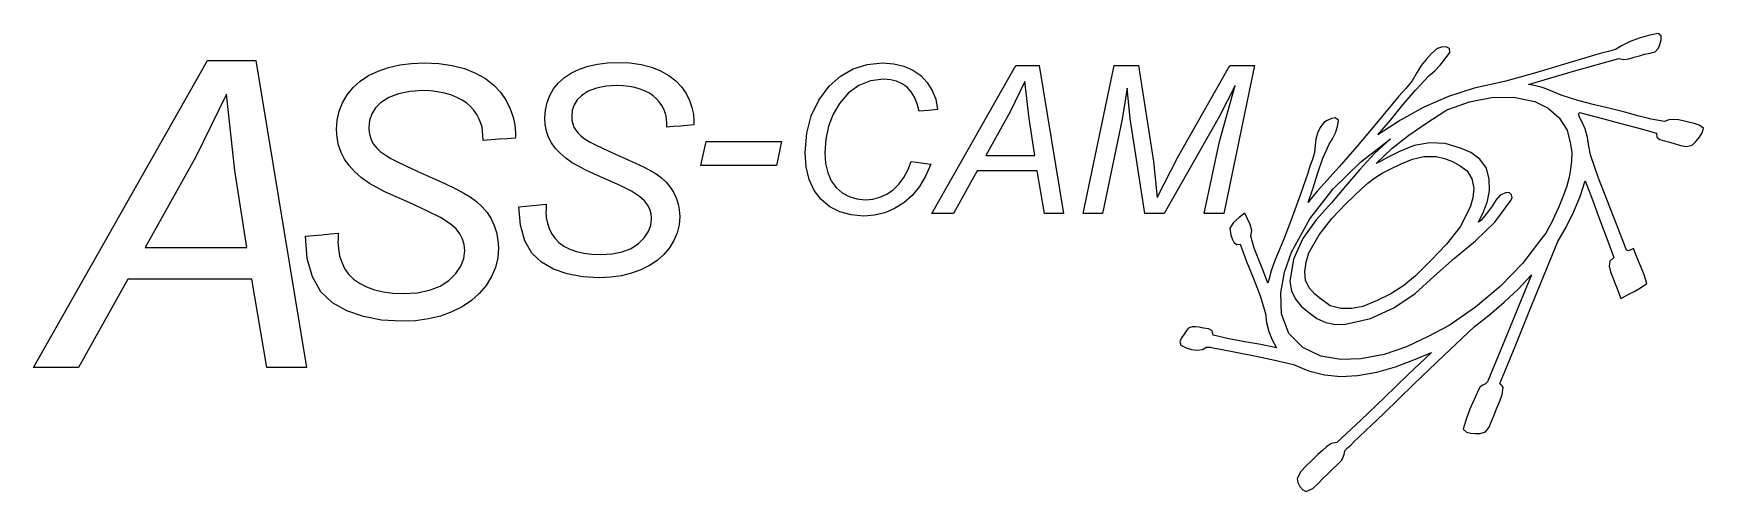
# Model space of a CAD drawing. Extents: x 2 to 64.6, y 1.8 to 19.
import ezdxf

# ---------------------------------------------------------------- set-up
doc = ezdxf.new("R2010")
doc.units = 0
doc.layers.add('text', color=7, linetype='CONTINUOUS')

msp = doc.modelspace()

# ---------------------------------------------------------------- linework, layer by layer
at = {"layer": 'text', "color": 7}
for points in [[(54.608764, 18.436692), (54.391983, 18.240788), (54.190643, 18.025808), (54.0122, 17.792353), (53.862619, 17.542034), (53.666116, 17.22553), (53.429318, 16.931818), (53.177925, 16.646068), (52.938677, 16.353771), (52.276615, 15.564864), (51.614203, 14.775945), (50.941687, 13.997351), (50.249424, 13.237891), (50.125145, 13.096695), (50.004576, 12.952536), (49.887592, 12.806006), (49.770552, 12.659335), (49.959548, 13.210713), (50.137794, 13.770134), (50.330856, 14.320721), (50.565112, 14.845705), (50.692849, 15.05074), (50.796898, 15.273554), (50.870793, 15.506754), (50.906705, 15.743313), (50.793207, 15.828561), (50.645881, 15.808015), (50.491957, 15.735682), (50.360761, 15.659961), (50.224577, 15.474033), (50.129358, 15.258162), (50.068034, 15.029223), (50.041675, 14.8002), (50.018899, 14.53679), (49.939936, 14.277513), (49.840854, 14.020747), (49.759441, 13.763868), (49.47467, 12.933429), (49.182062, 12.105559), (48.869304, 11.285985), (48.523017, 10.481737), (48.448084, 10.275065), (48.383069, 10.06433), (48.325899, 9.850716), (48.268786, 9.637187), (48.108308, 10.077764), (47.927709, 10.512781), (47.755844, 10.94952), (47.623185, 11.395713), (47.667376, 11.617371), (47.608634, 11.836798), (47.502685, 12.050554), (47.406681, 12.256181), (47.197188, 12.093451), (46.974108, 11.911841), (46.835698, 11.695659), (46.87743, 11.432487), (46.923912, 11.304499), (46.991676, 11.17462), (47.090282, 11.092522), (47.22578, 11.104375), (47.470613, 10.454982), (47.728705, 9.809258), (47.973045, 9.159751), (48.176095, 8.498843), (48.210329, 8.160007), (48.298283, 7.831614), (48.429723, 7.516202), (48.595097, 7.216708), (48.001304, 7.334056), (47.402967, 7.439579), (46.807989, 7.553201), (46.222816, 7.691152), (46.181244, 7.846543), (46.038869, 7.921671), (45.85624, 7.95407), (45.695176, 7.982546), (45.56134, 8.00597), (45.42786, 8.00597), (45.309299, 7.963044), (45.221017, 7.857606), (45.131708, 7.730747), (45.024652, 7.593136), (44.96387, 7.450218), (45.008749, 7.308458), (45.201369, 7.21905), (45.408875, 7.152813), (45.622678, 7.126002), (45.832372, 7.153377), (45.957967, 7.241628), (46.112142, 7.241459), (46.276757, 7.203867), (46.432574, 7.180724), (47.128873, 7.034251), (47.830164, 6.898954), (48.530338, 6.75646), (49.222203, 6.587211), (49.79285, 6.352713), (50.389776, 6.197575), (51.002029, 6.134668), (51.619666, 6.179513), (52.341944, 6.302364), (53.051603, 6.503278), (53.739562, 6.758435), (54.397055, 7.044439), (53.510505, 6.202542), (52.632494, 5.349723), (51.750979, 4.500488), (50.854562, 3.668779), (50.650033, 3.632373), (50.469046, 3.511638), (50.302899, 3.354553), (50.142174, 3.210563), (49.930242, 2.998643), (49.702116, 2.794201), (49.498239, 2.573531), (49.359078, 2.312589), (49.39091, 2.161148), (49.464115, 2.015465), (49.570214, 1.89665), (49.704365, 1.825614), (49.945502, 1.943132), (50.151374, 2.12477), (50.343407, 2.329014), (50.543277, 2.513644), (50.700844, 2.678179), (50.878751, 2.835631), (51.033576, 3.006827), (51.122617, 3.211382), (51.151931, 3.348175), (51.253571, 3.462306), (51.37875, 3.567095), (51.479772, 3.677274), (52.609104, 4.757508), (53.733686, 5.846434), (54.861378, 6.931438), (56.000001, 7.999987), (56.565247, 8.452192), (57.118027, 8.921979), (57.647318, 9.41694), (58.140879, 9.945458), (57.733825, 8.94467), (57.322333, 7.943797), (56.909462, 6.943686), (56.49845, 5.945692), (56.419507, 5.866444), (56.318017, 5.812793), (56.222395, 5.751184), (56.162595, 5.645972), (55.993832, 5.284022), (55.834322, 4.916089), (55.6934, 4.542426), (55.585261, 4.160806), (55.701686, 4.052319), (55.865626, 4.013119), (56.045854, 4.007756), (56.21296, 4.002959), (56.424297, 4.064963), (56.553557, 4.242001), (56.640928, 4.466706), (56.730059, 4.668918), (56.829325, 4.92876), (56.945465, 5.188377), (57.041147, 5.451069), (57.07818, 5.722002), (57.041502, 5.785982), (56.990384, 5.837375), (56.960107, 5.890489), (56.99414, 5.964036), (57.528308, 7.268665), (58.056639, 8.579502), (58.587011, 9.890114), (59.127926, 11.194263), (59.437682, 11.741718), (59.719913, 12.302804), (59.962624, 12.880682), (60.153203, 13.477949), (60.424605, 12.75896), (60.692205, 12.037261), (60.959441, 11.316494), (61.22773, 10.599395), (61.078023, 10.464324), (61.056009, 10.27292), (61.107334, 10.063032), (61.175499, 9.875382), (61.254702, 9.67142), (61.333809, 9.467486), (61.412961, 9.263835), (61.492209, 9.059675), (61.736577, 9.195368), (61.985147, 9.325416), (62.229873, 9.461193), (62.457844, 9.620846), (62.356396, 9.955816), (62.227906, 10.284604), (62.091054, 10.61122), (61.963927, 10.940122), (61.866289, 10.884355), (61.773192, 10.850347), (61.699515, 10.869256), (61.660365, 10.978024), (61.324657, 11.842753), (60.985598, 12.70751), (60.656639, 13.575259), (60.351628, 14.449217), (60.294461, 14.774083), (60.237302, 15.098847), (60.152277, 15.415726), (60.016116, 15.718494), (59.943317, 15.864733), (59.905923, 15.985186), (59.949887, 16.038385), (60.12257, 15.981604), (60.8014, 15.804516), (61.483494, 15.62697), (62.161364, 15.445275), (62.829096, 15.261633), (62.833696, 15.108922), (62.953494, 15.019402), (63.121275, 14.96846), (63.268504, 14.928865), (63.490105, 14.875017), (63.719456, 14.798873), (63.94752, 14.75856), (64.164467, 14.811658), (64.296829, 14.952938), (64.431807, 15.10325), (64.539216, 15.266995), (64.588483, 15.449508), (64.428345, 15.56203), (64.23349, 15.625643), (64.026042, 15.668259), (63.829116, 15.720837), (63.651359, 15.763368), (63.471055, 15.774656), (63.292338, 15.754619), (63.118684, 15.700912), (62.621987, 15.788457), (62.128809, 15.911503), (61.637082, 16.048152), (61.142849, 16.169573), (60.507205, 16.326706), (59.876766, 16.489398), (59.257641, 16.682966), (58.65508, 16.930884), (58.500041, 16.978837), (58.343453, 17.021068), (58.185386, 17.056264), (58.026142, 17.084667), (58.871149, 17.333023), (59.71735, 17.580464), (60.564037, 17.8239), (61.410969, 18.059547), (61.596851, 18.015989), (61.793865, 18.045275), (61.992073, 18.106614), (62.182796, 18.151803), (62.372751, 18.214549), (62.58582, 18.252062), (62.777638, 18.312687), (62.905152, 18.440542), (62.951899, 18.585545), (63.002493, 18.756453), (62.997441, 18.909358), (62.880923, 18.998907), (62.528145, 18.920864), (62.177972, 18.817904), (61.836492, 18.688734), (61.509766, 18.531502), (61.283091, 18.400325), (61.02589, 18.323707), (60.760243, 18.261926), (60.507174, 18.178724), (59.382841, 17.84886), (58.260166, 17.510837), (57.132183, 17.197852), (55.992169, 16.941614), (55.034239, 16.635547), (54.112558, 16.231487), (53.230676, 15.744656), (52.391064, 15.19088), (52.861117, 15.750809), (53.326307, 16.315849), (53.799839, 16.872986), (54.289935, 17.413735), (54.51963, 17.593903), (54.721977, 17.810785), (54.904877, 18.047494), (55.07751, 18.285912), (55.072288, 18.432814), (54.940183, 18.48879), (54.76474, 18.481622), (54.626058, 18.431107), (54.626058, 18.431107), (54.626058, 18.431107), (54.626058, 18.431107), (54.608764, 18.436692)], [(2.023263, 6.471898), (8.544763, 17.976735), (10.357599, 17.976735), (12.25676, 6.471898), (10.765683, 6.471898), (10.208491, 9.783659), (5.554761, 9.783659), (3.710534, 6.471898), (2.023263, 6.471898)], [(12.218268, 11.397239), (12.524908, 11.425987), (12.831548, 11.454734), (13.138188, 11.483482), (13.444828, 11.512229), (13.441636, 11.430778), (13.43844, 11.349327), (13.435244, 11.267875), (13.432052, 11.186424), (13.447623, 10.920708), (13.494337, 10.666571), (13.572195, 10.424015), (13.681197, 10.193038), (13.826131, 9.980625), (14.011792, 9.793766), (14.238179, 9.632461), (14.505292, 9.496709), (14.806341, 9.389107), (15.134541, 9.312247), (15.489892, 9.266131), (15.872396, 9.250759), (16.401228, 9.281503), (16.863383, 9.373734), (17.258861, 9.527453), (17.587664, 9.742661), (17.84619, 9.997392), (18.030851, 10.269695), (18.141649, 10.559567), (18.178585, 10.867008), (18.159017, 11.082612), (18.100323, 11.288635), (18.002503, 11.485077), (17.865557, 11.671937), (17.636771, 11.86678), (17.26984, 12.093565), (16.764764, 12.352293), (16.121541, 12.642965), (15.612868, 12.86855), (15.192036, 13.066188), (14.859045, 13.235879), (14.613894, 13.377623), (14.318432, 13.589833), (14.064495, 13.811227), (13.852084, 14.041807), (13.681197, 14.281572), (13.549836, 14.534507), (13.456007, 14.804613), (13.39971, 15.091889), (13.380945, 15.396337), (13.405701, 15.748489), (13.479965, 16.083077), (13.603738, 16.4001), (13.777022, 16.699557), (13.998015, 16.973054), (14.264928, 17.212216), (14.577758, 17.417042), (14.936505, 17.587536), (15.330383, 17.721685), (15.748619, 17.817509), (16.191211, 17.875006), (16.658161, 17.894176), (17.207554, 17.870214), (17.712232, 17.798344), (18.172193, 17.678564), (18.587439, 17.510876), (18.953366, 17.30325), (19.265395, 17.063686), (19.523525, 16.792183), (19.727756, 16.488742), (19.882868, 16.172914), (19.993664, 15.864277), (20.060144, 15.562829), (20.082309, 15.26857), (20.08189, 15.235027), (20.08069, 15.191905), (20.078694, 15.139203), (20.075902, 15.07692), (19.774053, 15.052964), (19.472205, 15.029008), (19.170356, 15.005051), (18.868507, 14.981095), (18.864111, 15.168349), (18.850933, 15.334045), (18.828974, 15.478183), (18.798235, 15.600764), (18.725563, 15.788017), (18.635327, 15.960102), (18.527525, 16.117017), (18.402158, 16.258762), (18.255422, 16.386325), (18.083535, 16.500714), (17.886496, 16.601931), (17.664306, 16.689975), (17.422544, 16.76124), (17.16681, 16.812145), (16.897103, 16.842691), (16.613424, 16.852877), (16.130703, 16.824125), (15.704681, 16.737881), (15.335356, 16.594145), (15.022729, 16.392917), (14.832674, 16.20286), (14.696921, 15.984058), (14.615471, 15.736511), (14.588322, 15.46022), (14.5995, 15.292323), (14.633038, 15.133611), (14.688936, 14.984086), (14.767196, 14.843746), (14.874598, 14.708589), (15.017935, 14.574633), (15.197208, 14.441876), (15.412418, 14.31032), (15.635608, 14.194927), (15.97299, 14.03402), (16.424566, 13.827598), (16.990336, 13.575661), (17.455883, 13.364045), (17.843174, 13.176387), (18.152211, 13.012687), (18.382993, 12.872945), (18.62375, 12.694668), (18.834962, 12.498425), (19.016632, 12.284217), (19.168759, 12.052044), (19.288934, 11.802697), (19.374776, 11.536982), (19.426284, 11.254897), (19.443457, 10.956444), (19.414505, 10.583723), (19.327662, 10.225777), (19.182928, 9.882604), (18.980303, 9.554205), (18.726562, 9.251357), (18.428505, 8.984844), (18.086131, 8.754664), (17.699441, 8.560818), (17.275813, 8.407097), (16.822639, 8.297298), (16.339921, 8.23142), (15.827659, 8.20946), (15.068843, 8.252781), (14.383095, 8.382743), (13.770414, 8.599348), (13.230801, 8.902594), (12.790206, 9.318435), (12.474582, 9.872823), (12.28393, 10.565757), (12.218268, 11.397239)], [(20.212322, 12.499624), (20.467855, 12.52358), (20.723389, 12.547536), (20.978922, 12.571492), (21.234456, 12.595449), (21.231794, 12.527572), (21.229133, 12.459697), (21.226472, 12.391821), (21.223811, 12.323945), (21.236786, 12.102514), (21.275714, 11.890734), (21.340596, 11.688603), (21.431432, 11.496123), (21.55221, 11.319112), (21.706927, 11.163396), (21.895583, 11.028975), (22.118178, 10.915849), (22.369051, 10.826179), (22.642551, 10.762129), (22.938677, 10.723699), (23.257431, 10.71089), (23.698123, 10.73651), (24.083253, 10.813369), (24.412818, 10.941468), (24.686821, 11.120808), (24.902258, 11.333086), (25.056142, 11.560005), (25.148474, 11.801564), (25.179255, 12.057764), (25.162948, 12.237435), (25.114037, 12.409121), (25.03252, 12.572822), (24.918398, 12.728539), (24.727743, 12.890907), (24.421967, 13.079895), (24.00107, 13.295502), (23.465051, 13.537728), (23.041157, 13.725716), (22.690464, 13.890414), (22.412971, 14.031824), (22.208679, 14.149944), (21.96246, 14.326785), (21.750847, 14.511281), (21.573837, 14.70343), (21.431432, 14.903235), (21.321964, 15.114014), (21.243773, 15.339102), (21.196859, 15.578499), (21.181222, 15.832205), (21.201851, 16.125666), (21.263737, 16.404488), (21.366882, 16.668674), (21.511286, 16.918222), (21.695446, 17.146136), (21.917874, 17.345437), (22.178565, 17.516126), (22.477521, 17.658204), (22.805753, 17.769995), (23.154283, 17.849848), (23.52311, 17.897762), (23.912235, 17.913738), (24.370063, 17.89377), (24.790627, 17.833877), (25.173928, 17.734061), (25.519966, 17.594321), (25.824905, 17.421299), (26.084929, 17.221663), (26.300038, 16.99541), (26.470231, 16.742543), (26.599491, 16.479353), (26.691821, 16.222155), (26.747221, 15.970949), (26.765691, 15.725733), (26.765366, 15.697781), (26.764365, 15.661845), (26.762704, 15.617927), (26.760378, 15.566024), (26.508838, 15.546061), (26.257297, 15.526097), (26.005756, 15.506134), (25.754215, 15.48617), (25.750554, 15.642216), (25.739572, 15.780296), (25.721274, 15.900411), (25.695658, 16.002561), (25.635098, 16.158606), (25.5599, 16.302009), (25.470066, 16.432771), (25.365593, 16.550893), (25.243314, 16.657195), (25.100074, 16.75252), (24.935875, 16.836867), (24.750716, 16.910237), (24.549248, 16.969625), (24.336136, 17.012046), (24.111381, 17.0375), (23.874982, 17.045989), (23.472714, 17.022029), (23.117695, 16.950159), (22.809925, 16.830379), (22.549402, 16.662689), (22.391023, 16.504308), (22.277896, 16.321973), (22.21002, 16.115684), (22.187397, 15.885441), (22.196711, 15.745527), (22.22466, 15.613267), (22.271242, 15.488663), (22.336458, 15.371713), (22.42596, 15.259082), (22.545407, 15.147452), (22.694802, 15.036821), (22.874143, 14.927191), (23.060134, 14.831031), (23.341287, 14.696941), (23.717601, 14.524923), (24.189075, 14.314975), (24.57703, 14.138628), (24.899773, 13.982247), (25.157304, 13.84583), (25.349622, 13.729378), (25.550253, 13.580814), (25.726264, 13.417279), (25.877655, 13.238772), (26.004427, 13.045294), (26.104574, 12.837505), (26.176108, 12.616076), (26.219031, 12.381006), (26.233342, 12.132295), (26.209216, 11.821694), (26.136847, 11.523405), (26.016235, 11.237427), (25.84738, 10.963761), (25.63593, 10.711388), (25.387549, 10.489294), (25.102238, 10.297478), (24.779996, 10.135939), (24.426972, 10.007839), (24.049327, 9.916339), (23.647062, 9.86144), (23.220177, 9.843141), (22.587831, 9.879242), (22.016374, 9.987544), (21.505806, 10.168048), (21.056129, 10.420753), (20.688966, 10.767287), (20.425946, 11.229277), (20.26707, 11.806722), (20.212322, 12.499624)], [(34.906511, 14.201276), (35.09005, 14.175765), (35.27359, 14.150253), (35.45713, 14.124742), (35.64067, 14.09923), (35.446719, 13.64797), (35.213038, 13.255353), (34.939624, 12.92138), (34.626473, 12.646052), (34.28328, 12.43082), (33.919748, 12.277073), (33.53588, 12.184845), (33.131666, 12.154167), (32.652593, 12.192724), (32.225792, 12.308365), (31.851259, 12.501153), (31.529006, 12.771025), (31.269898, 13.11278), (31.084821, 13.521253), (30.973775, 13.99641), (30.93676, 14.538284), (30.993052, 15.255186), (31.161927, 15.907276), (31.443382, 16.494554), (31.837428, 17.01702), (32.262926, 17.399497), (32.737148, 17.672662), (33.26009, 17.836548), (33.831765, 17.891188), (34.251704, 17.861479), (34.62978, 17.772802), (34.965994, 17.624998), (35.260347, 17.418033), (35.505023, 17.161175), (35.692228, 16.863629), (35.829635, 16.529721), (35.89422, 16.146501), (35.547954, 16.114208), (35.374822, 16.098062), (35.20169, 16.081916), (35.132267, 16.363703), (35.033758, 16.60745), (34.906155, 16.813123), (34.749464, 16.980691), (34.565805, 17.110637), (34.357309, 17.203479), (34.123983, 17.259184), (33.865824, 17.277914), (33.381193, 17.221369), (32.945286, 17.051799), (32.558103, 16.76914), (32.219644, 16.373456), (31.981231, 15.965435), (31.810937, 15.521021), (31.708764, 15.04018), (31.674702, 14.522913), (31.700956, 14.120608), (31.779717, 13.768907), (31.910985, 13.467808), (32.094762, 13.217345), (32.320638, 13.020326), (32.578208, 12.879594), (32.867476, 12.795148), (33.18843, 12.767053), (33.469178, 12.790627), (33.736208, 12.860864), (33.989529, 12.977925), (34.229118, 13.141844), (34.446005, 13.348551), (34.631198, 13.594073), (34.784696, 13.878347), (34.906511, 14.201437), (34.906511, 14.201567), (34.906511, 14.201276)], [(35.678514, 12.248591), (38.823283, 17.796408), (39.697461, 17.796408), (40.613267, 12.248591), (39.894247, 12.248591), (39.625558, 13.84557), (37.381459, 13.84557), (36.492142, 12.248591), (35.678514, 12.248591)], [(41.351208, 12.248591), (42.50921, 17.796408), (43.421232, 17.796408), (43.981313, 14.201276), (44.125116, 12.842715), (44.897116, 14.360221), (46.842257, 17.796408), (47.769415, 17.796408), (46.611415, 12.248591), (45.881041, 12.248591), (46.460042, 14.946789), (47.035259, 17.043306), (46.444903, 15.877728), (44.378664, 12.248591), (43.663428, 12.248591), (43.107132, 15.805844), (42.997388, 16.94491), (42.811956, 15.78692), (42.074016, 12.248591), (41.351208, 12.248591)], [(37.69934, 14.416992), (39.534734, 14.416992), (39.31903, 15.809622), (39.163873, 17.190917), (38.611361, 16.059375), (37.69934, 14.416992)], [(6.213974, 10.968673), (10.020145, 10.968673), (9.572821, 13.856654), (9.251063, 16.721091), (8.105288, 14.374607), (6.213974, 10.968673)], [(55.043855, 16.161956), (55.821885, 16.434907), (56.637823, 16.595076), (57.463955, 16.610683), (58.272401, 16.448589), (58.765048, 16.201709), (59.177944, 15.835509), (59.472074, 15.37411), (59.608204, 14.841472), (59.647114, 14.533234), (59.642598, 14.221661), (59.606488, 13.913474), (59.548906, 13.614178), (59.454985, 13.236875), (59.320726, 12.8677), (59.165414, 12.50431), (59.008253, 12.143405), (58.902374, 11.929875), (58.795624, 11.718434), (58.673656, 11.516053), (58.52602, 11.328375), (57.801121, 10.370598), (56.968331, 9.507393), (56.048368, 8.735487), (55.059343, 8.054089), (54.27198, 7.634905), (53.461672, 7.257009), (52.621919, 6.965869), (51.74762, 6.802349), (51.001058, 6.773873), (50.253835, 6.90553), (49.578331, 7.220631), (49.049381, 7.749346), (48.780601, 8.487808), (48.747965, 9.270044), (48.891328, 10.053718), (49.150315, 10.797459), (49.839821, 12.04457), (50.715618, 13.170581), (51.735649, 14.172978), (52.858388, 15.050006), (52.258397, 14.495219), (51.707641, 13.894142), (51.179504, 13.271673), (50.649796, 12.650417), (50.079865, 12.01632), (49.580538, 11.313502), (49.226464, 10.542443), (49.093267, 9.702916), (49.150295, 9.352537), (49.302738, 9.036505), (49.527144, 8.762636), (49.805948, 8.541656), (50.103179, 8.319294), (50.437872, 8.168813), (50.79726, 8.093685), (51.168661, 8.098201), (52.109223, 8.308569), (52.984061, 8.707434), (53.783027, 9.252377), (54.496064, 9.900274), (55.252826, 10.575209), (56.040167, 11.223388), (56.772745, 11.9198), (57.365564, 12.739966), (57.420976, 12.846166), (57.398624, 12.948331), (57.320236, 13.020156), (57.19977, 13.030316), (56.970701, 12.934558), (56.805091, 12.74482), (56.665642, 12.520312), (56.515542, 12.318975), (56.431795, 12.207921), (56.334166, 12.091532), (56.238428, 11.98917), (56.155799, 11.926065), (56.340155, 12.309521), (56.489295, 12.705168), (56.570843, 13.113487), (56.554672, 13.53476), (56.454562, 13.947538), (56.211312, 14.285133), (55.87124, 14.53933), (55.479086, 14.701552), (54.913544, 14.869186), (54.328272, 14.895997), (53.748841, 14.793776), (53.201324, 14.56933), (52.974339, 14.463328), (52.741472, 14.346206), (52.519148, 14.228716), (52.323819, 14.121867), (52.910703, 14.68157), (53.551128, 15.180788), (54.222119, 15.642418), (54.899913, 16.088998), (54.93315, 16.109544), (54.966464, 16.129497), (55.001338, 16.146797), (55.037014, 16.164098), (55.037014, 16.164098), (55.037014, 16.164098), (55.037014, 16.164098), (55.043855, 16.161956)], [(27.024417, 14.05356), (27.219394, 14.950109), (30.051687, 14.950109), (29.861841, 14.05356), (27.024417, 14.05356)], [(52.84746, 13.913841), (53.258771, 14.110748), (53.678777, 14.284512), (54.112803, 14.390712), (54.567345, 14.386196), (54.877013, 14.307993), (55.180984, 14.192507), (55.469011, 14.040756), (55.72981, 13.852147), (55.908891, 13.542324), (55.975642, 13.192284), (55.948972, 12.830418), (55.847575, 12.486305), (55.469364, 11.750523), (54.963681, 11.099549), (54.388235, 10.498868), (53.80243, 9.913144), (53.362747, 9.54411), (52.87494, 9.23914), (52.356848, 8.982459), (51.825059, 8.759504), (51.415558, 8.691573), (50.998625, 8.691601), (50.604618, 8.792242), (50.265894, 9.035009), (50.019955, 9.231266), (49.812301, 9.468192), (49.678232, 9.744883), (49.655343, 10.062072), (49.671063, 10.24292), (49.702776, 10.423542), (49.745384, 10.60058), (49.800112, 10.768474), (50.18438, 11.443155), (50.664658, 12.056142), (51.203098, 12.623521), (51.760755, 13.163299), (52.007728, 13.385324), (52.268871, 13.587903), (52.54754, 13.765336), (52.84746, 13.913841)]]:
    msp.add_lwpolyline(points, close=True, dxfattribs=at)

doc.saveas('drawing.dxf')
